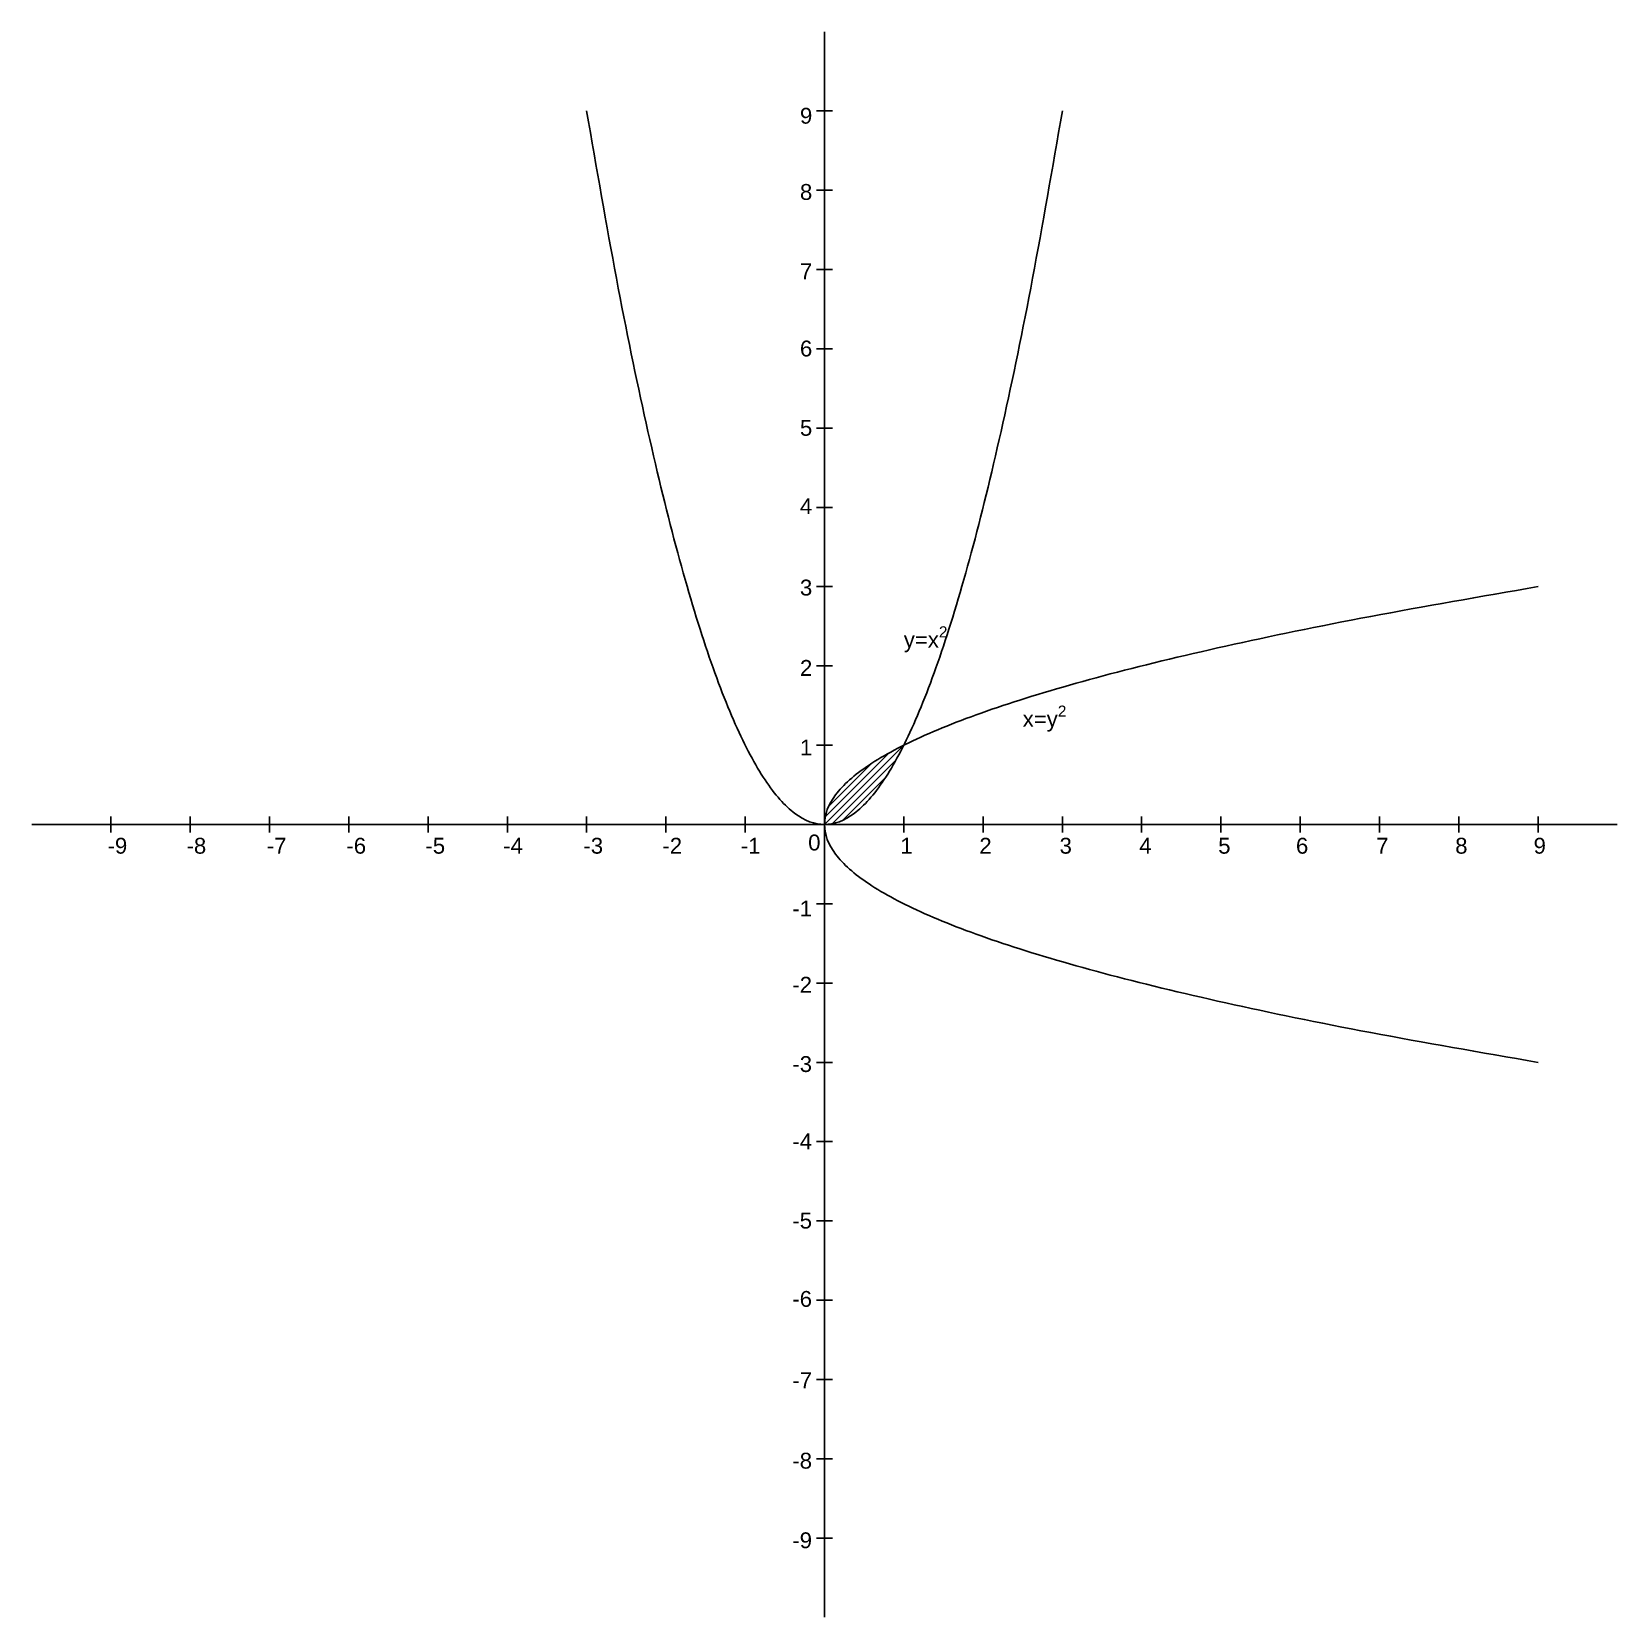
# Model space of a CAD drawing. Header units: inches. Extents: x -10 to 10, y -10 to 10.
import ezdxf

# ---------------------------------------------------------------- set-up
doc = ezdxf.new("R2010")
doc.units = ezdxf.units.IN
doc.header["$MEASUREMENT"] = 0
doc.styles.get("Standard").update_dxf_attribs({"font": 'arial.ttf'})

# ---------------------------------------------------------------- blocks, each defined once
blk = doc.blocks.new('*U9')
blk.add_line((1, -0.1), (1, 0.1))
blk = doc.blocks.new('*U10')
at = {"color": 0, "linetype": 'ByBlock', "lineweight": -2, "transparency": 16777216, "extrusion": (0, -1, -2.220446049250313e-16)}
for p in [(0, 0), (1, 0), (2, 0), (3, 0), (4, 0), (5, 0), (6, 0), (7, 0), (8, 0)]:
    blk.add_blockref('*U9', p, dxfattribs=at)
blk = doc.blocks.new('*U11')
blk.add_line((1, -0.1), (1, 0.1))
blk = doc.blocks.new('*U12')
at = {"color": 0, "linetype": 'ByBlock', "lineweight": -2, "transparency": 16777216, "extrusion": (0, -1, -2.220446049250313e-16)}
for p in [(0, 0), (1, 0), (2, 0), (3, 0), (4, 0), (5, 0), (6, 0), (7, 0), (8, 0)]:
    blk.add_blockref('*U11', p, dxfattribs=at)
blk = doc.blocks.new('*U13')
blk.add_line((1, -0.1), (1, 0.1))
blk = doc.blocks.new('*U14')
at = {"color": 0, "linetype": 'ByBlock', "lineweight": -2, "transparency": 16777216, "extrusion": (0, -1, -2.220446049250313e-16)}
for p in [(0, 0), (1, 0), (2, 0), (3, 0), (4, 0), (5, 0), (6, 0), (7, 0), (8, 0)]:
    blk.add_blockref('*U13', p, dxfattribs=at)
blk = doc.blocks.new('*U15')
blk.add_line((1, -0.1), (1, 0.1))
blk = doc.blocks.new('*U16')
at = {"color": 0, "linetype": 'ByBlock', "lineweight": -2, "transparency": 16777216, "extrusion": (0, -1, -2.220446049250313e-16)}
for p in [(-10, 0), (-9, 0), (-8, 0), (-7, 0), (-6, 0), (-5, 0), (-4, 0), (-3, 0), (-2, 0)]:
    blk.add_blockref('*U15', p, dxfattribs=at)

msp = doc.modelspace()

# ---------------------------------------------------------------- hatches: boundary and pattern name
h = msp.add_hatch()
h.set_pattern_fill('ANSI31', color=256, scale=0.5)
h.set_pattern_definition([(45, (0, 0), (-0.04419417382415922, 0.04419417382415922), [])])
edge = h.paths.add_edge_path()
edge.add_spline(control_points=[(1.498801083243961e-15, -5.55111512312527e-17), (0.5000000000000006, 2.442490654175344e-15), (0.9999999999999998, 1.000000000000001)], knot_values=[0.3333333333333333, 0.3333333333333333, 0.3333333333333333, 0.4999999999999996, 0.4999999999999996, 0.4999999999999996], weights=[1, 1, 1], degree=2, periodic=0)
edge.add_spline(control_points=[(0.9999999999999998, 1), (-5.9211894646675e-16, 0.5000000000000003), (3.944304526105059e-31, 0)], knot_values=[0.4999999999999999, 0.4999999999999999, 0.4999999999999999, 0.6666666666666666, 0.6666666666666666, 0.6666666666666666], weights=[1, 1, 1], degree=2, periodic=0)

# ---------------------------------------------------------------- linework, layer by layer
for p, q in [((1.77635683940025e-15, 0), (1.77635683940025e-15, 10)), ((-9.999999999999998, 0), (1.77635683940025e-15, 0)), ((1.77635683940025e-15, 0), (10, 0)), ((1.77635683940025e-15, -10), (1.77635683940025e-15, 0))]:
    msp.add_line(p, q)
for points in [[(3, 9), (-1.653273178848927e-15, -9), (-3, 9)], [(9, -3.000000000000002), (-9, 3.306546357697854e-15), (9, 2.999999999999998)], [(6.973202817189497, -1.77635683940025e-15, -9.574927572986834), (5.661198904904934, -1.77635683940025e-15, -7.317339097309154), (7.957513287007872, -1.77635683940025e-15, -8.560319487303243)]]:
    msp.add_open_spline(points, degree=2)

# ---------------------------------------------------------------- block references
at = {"extrusion": (-1, 6.123233995736766e-17, -2.220446049250313e-16), "rotation": 180}
for name, p in [('*U12', (-1.087704858757513e-31, -3.944304526105058e-31)), ('*U14', (10, -5.303935599551949e-31))]:
    msp.add_blockref(name, p, dxfattribs=at)
at = {"extrusion": (0, 1, -2.220446049250313e-16), "rotation": 180}
for name in ['*U16', '*U10']:
    msp.add_blockref(name, (-1.77635683940025e-15, 0), dxfattribs=at)

# ---------------------------------------------------------------- texts
at = {"char_height": 0.2, "attachment_point": 1}
for s, width, insert in [('9', 0.2, (-0.3096752492844299, 9.039802650236616)), ('8', 0.2, (-0.3096752492844299, 8.078697950755675)), ('7', 0.2, (-0.3096752492844299, 7.078095807110081)), ('6', 0.2, (-0.3096752492844299, 6.103825292907594)), ('5', 0.2, (-0.3096752492844299, 5.103223177362985)), ('4', 0.2, (-0.3096752492844299, 4.115786848438944)), ('3', 0.2, (-0.3096752492844299, 3.088853075350258)), ('\\A1;y=x{\\H0.7x;\\S2^ ;}', 0.5, (1, 2.5)), ('2', 0.2, (-0.3096752492844299, 2.075085116983118)), ('\\A1;x=y{\\H0.7x;\\S2^ ;}', 0.5, (2.5, 1.5)), ('1', 0.2, (-0.3096752492844299, 1.071376213345022)), ('-9', 0.2, (-9.043573884038201, -0.1680030443679534)), ('-8', 0.2, (-8.047059129933919, -0.1680030443679534)), ('-7', 0.2, (-7.034851222832208, -0.1680030443679534)), ('-6', 0.2, (-6.030489927708564, -0.1680030443679534)), ('-5', 0.2, (-5.033975173604267, -0.1680030443679534)), ('-4', 0.2, (-4.053153572497399, -0.1680030443679534)), ('-3', 0.2, (-3.040945665395688, -0.1680030443679534)), ('-2', 0.2, (-2.044430911291405, -0.1680030443679534)), ('-1', 0.2, (-1.055762769165161, -0.1680030443679534)), ('0', 0.3606411857803948, (-0.2058016524555679, -0.1273727690877458)), ('1', 0.2, (0.9564261159617988, -0.1680030443679534)), ('2', 0.2, (1.952940870066081, -0.1680030443679534)), ('3', 0.2, (2.965148777167792, -0.1680030443679534)), ('4', 0.2, (3.969510072291436, -0.1680030443679534)), ('5', 0.2, (4.966024826395733, -0.1680030443679534)), ('6', 0.2, (5.946846427502601, -0.1680030443679534)), ('7', 0.2, (6.959054334604312, -0.1680030443679534)), ('8', 0.2, (7.955569088708595, -0.1680030443679534)), ('9', 0.2, (8.944237230834839, -0.1680030443679534)), ('-1', 0.2, (-0.4058775853378958, -0.9601973497633836)), ('-2', 0.2, (-0.4058775853378958, -1.921302049244325)), ('-3', 0.2, (-0.4058775853378958, -2.921904192889919)), ('-4', 0.2, (-0.4058775853378958, -3.896174707092405)), ('-5', 0.2, (-0.4058775853378958, -4.896776822637015)), ('-6', 0.2, (-0.4058775853378958, -5.884213151561056)), ('-7', 0.2, (-0.4058775853378958, -6.911146924649742)), ('-8', 0.2, (-0.4058775853378958, -7.924914883016882)), ('-9', 0.2, (-0.4058775853378958, -8.928623786654978))]:
    msp.add_mtext_dynamic_manual_height_columns(s, width=width, gutter_width=1, heights=[0], dxfattribs=dict(at, insert=insert))

doc.saveas('drawing.dxf')
